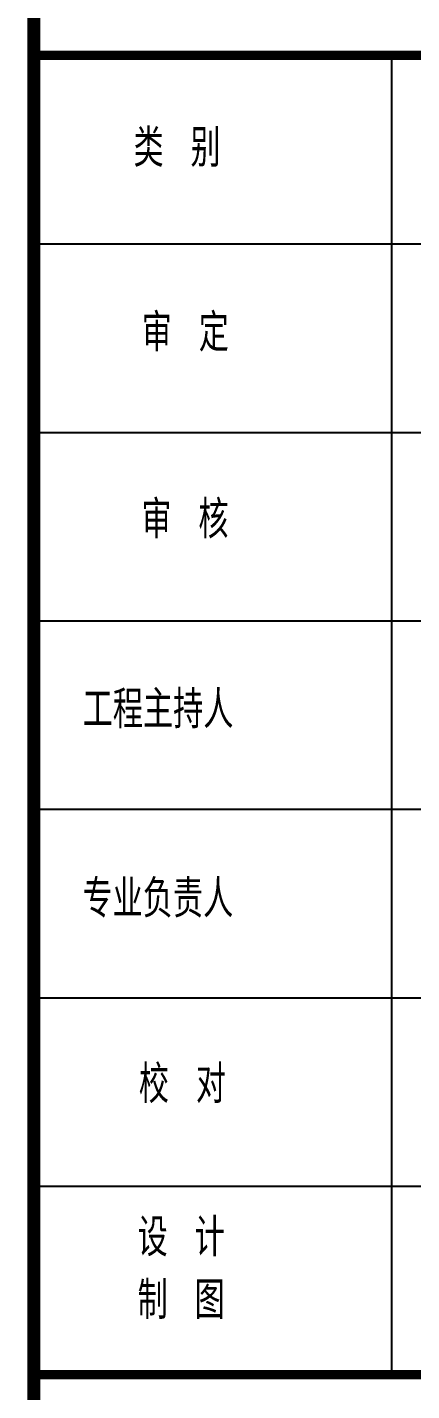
# Model space of a CAD drawing. Extents: x -427546 to -314919, y 698702 to 968782.
# Drawn here: x -359781 to -357741, y 856864 to 864098 of the extents above; entities that cross this region are included whole.
import ezdxf

# ---------------------------------------------------------------- set-up
doc = ezdxf.new("R2010")
doc.units = 0
doc.header["$LTSCALE"] = 1000
doc.header["$MEASUREMENT"] = 0
for name, color, linetype in [('PP-PM-TK', 7, 'CONTINUOUS'), ('PUB_TEXT', 7, 'CONTINUOUS'), ('PUB_TITLE', 4, 'CONTINUOUS')]:
    doc.layers.add(name, color=color, linetype=linetype)
doc.styles.add('TQ', font='txt.shx', dxfattribs={"width": 0.8, "bigfont": 'hztxt.shx'})

msp = doc.modelspace()

# ---------------------------------------------------------------- linework, layer by layer
at = {"layer": 'PP-PM-TK', "color": 4}
for points, const_width in [([(-359745.8, 880685), (-359745.8, 840685)], 70), ([(-359745.8, 856949), (-354245.8, 856949)], 20)]:
    msp.add_lwpolyline(points, dxfattribs=dict(at, const_width=const_width))
at = {"layer": 'PUB_TITLE', "color": 4}
for p, q in [((-357845.8, 856949), (-357845.8, 863949)), ((-359745.8, 862949), (-354245.8, 862949)), ((-359745.8, 861949), (-354245.8, 861949)), ((-359745.8, 860949), (-354245.8, 860949)), ((-359745.8, 859949), (-354245.8, 859949)), ((-359745.8, 858949), (-354245.8, 858949)), ((-359745.8, 857949), (-354245.8, 857949)), ((-359745.8, 856949), (-354245.8, 856949))]:
    msp.add_line(p, q, dxfattribs=at)
at = {"layer": 'PUB_TITLE', "color": 4, "const_width": 50}
for points in [[(-359745.8, 863949), (-354245.8, 863949)], [(-359745.8, 856949), (-354245.8, 856949)]]:
    msp.add_lwpolyline(points, dxfattribs=at)

# ---------------------------------------------------------------- texts
at = {"layer": 'PUB_TEXT', "color": 2, "char_height": 200, "width": 1679.83, "attachment_point": 1, "style": 'TQ'}
for s, insert in [('类 别', (-359217.1, 863558)), ('审 定', (-359173.4, 862577.7)), ('审 核', (-359175.3, 861586.5)), ('工程主持人', (-359486.7, 860578.6)), ('专业负责人', (-359487.7, 859574.7)), ('校 对', (-359188.7, 858590.4)), ('设 计 \\P制 图', (-359195.4, 857777.6))]:
    msp.add_mtext(s, dxfattribs=dict(at, insert=insert))

doc.saveas('drawing.dxf')
